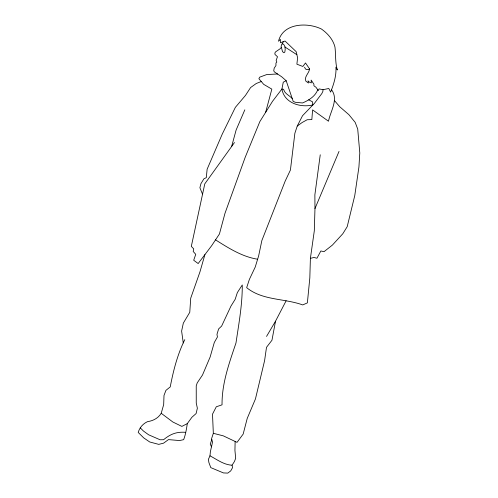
<?xml version="1.0" encoding="UTF-8"?>
<svg xmlns="http://www.w3.org/2000/svg" width="498" height="498" viewBox="0 0 498 498"><rect width="100%" height="100%" fill="white"/><g stroke="black" fill="none" stroke-linecap="round" stroke-linejoin="round"><path stroke-width="0.75" d="M235.131 441.458L234.938 450.404L235.672 458.316L234.434 461.534L232.049 465.207L232.572 467.616L230.73 470.89L227.791 473.1L223.459 472.932L210.797 467.622L208.93 462.648L208.363 459.411L209.982 455.819L210.393 451.593L212.546 442.087L211.55 438.732L213.331 433.304L212.503 414.168L216.3 406.779L222.04 404.83C221.822 383.255 229.236 363.048 235.984 342.96C238.828 323.725 242.408 304.465 242.271 284.956L237.347 292.612L235.187 299.286L230.96 306.096L221.641 326.053L218.61 328.948L216.972 334.376L217.433 336.984L214.321 342.443L210.137 357.016L202.505 375.013L197.208 382.912L196.237 385.869L196.249 403.081L197.364 408.198L196.112 413.545L191.917 417.256L187.298 423.617L181.863 426.4L172.881 422.024L161.215 413.29L163.68 404.606L164.004 395.431L165.934 390.37L170.235 386.909C173.335 370.686 177.437 354.526 184.783 339.655M320.245 154.785L314.867 194.892L314.973 208.569L314.313 230.786L310.397 258.344L309.824 277.896L307.378 302.871L302.74 304.925C284.283 298.258 262.502 300.58 246.666 287.663L249.38 279.397L255.231 267.053L258.649 255.885L261.855 240.54L285.198 181.054L290.415 170.055L294.872 133.265L297.256 126.044L302.523 115.735L314.425 103.347L321.826 93.562L322.909 91.296L323.028 89.702L328.811 88.488L330.616 92.111C333.76 84.187 336.48 75.771 335.92 67.112L337.327 69.957C335.11 62.48 335.913 54.749 334.967 47.08C333.118 39.523 327.672 33.434 321.44 29.033C307.347 22.086 282.939 23.057 278.5 41.266L280.418 39.423L280.449 42.741L285.03 41.023L296.148 51.636L297.605 57.762L296.889 64.192L302.859 66.471L305.498 62.947L309.594 68.954C309.115 72.714 305.66 75.335 305.311 79.194L305.909 81.205L308.486 83.035L308.001 80.863L309.669 82.307L311.35 82.88L311.119 80.072L313.908 84.15L313.921 85.774L315.956 87.243L318.371 90.58L319.044 88.893L323.028 89.702M187.298 423.617C186.482 429.052 185.605 434.561 183.65 439.672L179.498 440.556L168.467 439.61L163.581 443.158L158.75 444.372L149.73 441.987L143.717 437.891L138.201 432.432C139.633 427.539 142.901 423.779 147.526 421.638C153.129 420.86 158.208 418.208 161.215 413.29M286.126 300.786L275.512 321.21L271.964 340.24L266.498 347.33L264.6 360.608L255.443 398.96L247.232 418.388L243.161 434.1L237.036 442.361L223.347 435.868L213.331 433.304M282.646 43.905L281.862 43.905L281.121 46.314L282.509 51.649L283.897 52.757L284.837 52.053L285.211 49.327L284.893 46.476L283.96 44.783L282.646 43.905L283.113 41.745M265.652 112.305L271.84 89.13L263.679 84.355L258.879 78.678L259.744 77.153L266.779 74.544L277.647 73.99M231.651 146.418L236.12 130.015L244.823 109.828M204.902 254.634L199.941 271.933L190.722 298.159L189.769 312.296L183.332 323.115L181.621 331.07L183.258 342.948M331.68 89.939C338.727 99.6 330.429 111.147 328.493 121.226L312.601 109.896L311.835 119.595L307.173 119.738L302.143 122.52L297.256 126.044M211.818 439.634L210.262 444.067L211.469 446.837M314.973 208.569L339.02 151.429M266.536 336.43L275.512 321.21M317.78 89.771C315.097 96.488 308.885 100.26 302.523 102.962L295.364 102.295L293.191 101.387L286.194 80.751L281.669 76.773L274.323 71.855L273.738 70.722L274.217 68.126L275.948 65.549L275.942 63.059L276.807 62.057L276.153 60.295L277.498 56.735L275.027 54.5L274.852 53.099L275.512 51.923L279.951 48.891L281.32 47.391M234.477 142.528L204.778 183.88L191.313 246.386L193.71 248.851L193.193 251.446L195.745 254.341L193.697 260.242L198.16 263.548L211.638 245.719L219.425 234.004L224.996 213.269L245.203 157.275L259.856 121.587L272.531 101.293L281.918 89.036L283.281 82.158L286.194 80.751M309.594 68.954L308.754 69.602L306.917 69.583L305.567 69.066L304.533 67.249M261.282 81.516L256.221 83.521L250.606 87.548L245.452 95.448L235.373 107.344L222.301 133.999L207.131 169.227L206.29 177.661L203.912 178.813L200.931 183.669L199.897 187.752L202.431 193.94M310.397 258.344L313.977 257.46L316.946 258.244L320.861 250.961L324.011 251.683L332.396 245.084L342.792 233.767L347.199 226.69L354.769 195.565L358.921 167.054L359.799 152.979L357.72 129.075L355.18 122.371L348.905 114.683L339.76 106.765L334.55 100.696M185.437 432.308C176.466 431.66 170.428 434.063 163.556 439.734L160.076 439.765L148.628 434.791L143.492 431.063L140.255 427.863M232.049 465.207C223.919 464.839 216.979 459.53 209.982 455.819M257.628 259.228C242.121 256.763 228.576 248.091 215.528 239.862M308.685 99.812L312.526 101.829L312.794 104.96C300.456 107.873 284.227 103.173 281.918 89.036L283.555 89.291C284.675 93.892 289.319 95.286 292.202 98.461M284.956 47.005L296.876 54.699"/></g></svg>
